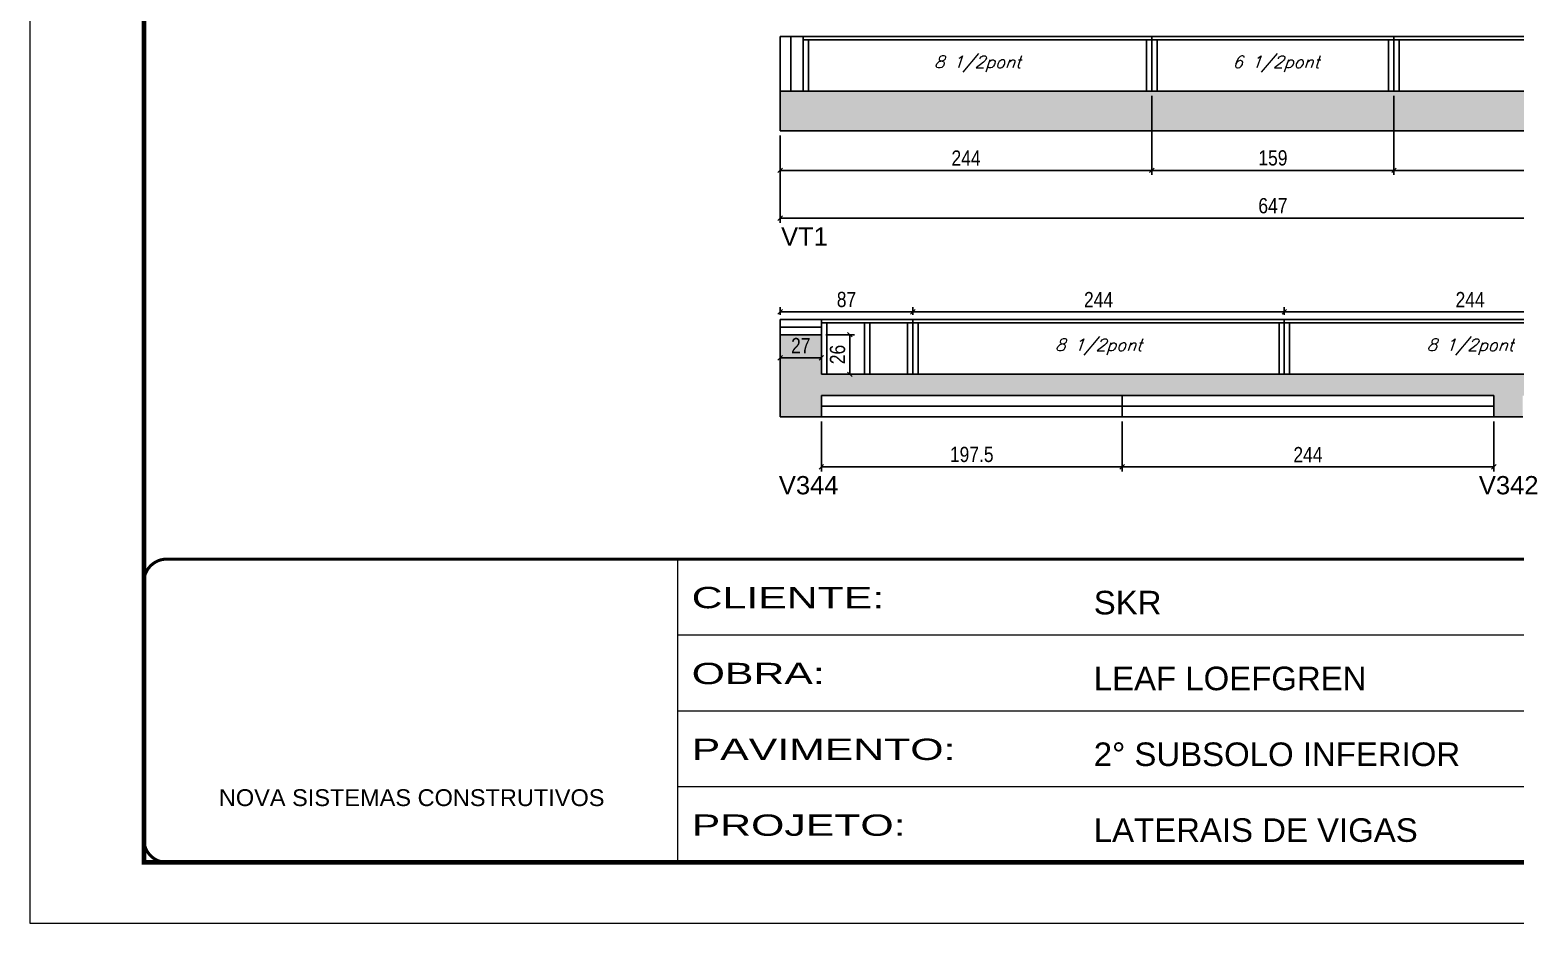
# Model space of a CAD drawing. Extents: x 3309 to 9590, y -2522 to 15424.
# Drawn here: x 6493 to 7468, y 12409 to 12996 of the extents above; entities that cross this region are included whole.
import ezdxf

# ---------------------------------------------------------------- set-up
doc = ezdxf.new("R2010")
doc.units = 0
doc.linetypes.add('CONTINUO', pattern=[0])
doc.linetypes.add('DASHED', pattern=[0.75, 0.5, -0.25])
for name, color, linetype in [('5', 5, 'Continuous'), ('COTA', 241, 'Continuous'), ('Painéis', 200, 'Continuous'), ('SARR_2.2x10', 60, 'Continuous'), ('SARR_2.2x7', 40, 'Continuous'), ('SARR_3.5x7', 81, 'Continuous'), ('SARR_EDITAR', 141, 'Continuous'), ('texto', 7, 'Continuous')]:
    doc.layers.add(name, color=color, linetype=linetype)
doc.layers.add('Folhas', color=255, linetype='Continuous', lineweight=9)
doc.layers.add('SARRAFO DE PRESSAO', color=251, linetype='DASHED', lineweight=9)
doc.styles.add('ARIAL', font='arial.ttf')
doc.styles.add('COTA TECNICA', font='techl___.ttf', dxfattribs={"height": 10})
doc.styles.add('Romans', font='romans.shx')
doc.styles.get("Standard").update_dxf_attribs({"font": 'arial.ttf'})
doc.styles.add('Tecnologia', font='')
doc.styles.get('Tecnologia').set_extended_font_data('Forgotten Futurist')
doc.dimstyles.new('PAINEL', dxfattribs={"dimtxt": 10, "dimasz": 3, "dimexe": 3, "dimexo": 3, "dimgap": 3, "dimtad": 1, "dimdec": 1, "dimzin": 12, "dimdsep": 46, "dimtxsty": 'COTA TECNICA', "dimblk1": 'OBLIQUE', "dimblk2": 'OBLIQUE', "dimsah": 1, "dimcen": 0.9, "dimclrd": 4, "dimclre": 4, "dimclrt": 240, "dimadec": 1, "dimazin": 3, "dimtfac": 1, "dimtdec": 1, "dimtmove": 0, "dimatfit": 3, "dimfxl": 1, "dimtolj": 1, "dimtzin": 12, "dimarcsym": 0})

# ---------------------------------------------------------------- blocks, each defined once
blk = doc.blocks.new('9999999999')
at = {"color": 30, "linetype": 'CONTINUO'}
for p, q in [((98564.56, 34230.21), (98564.56, 34429.45)), ((98564.56, 34379.64), (99583.98, 34379.64)), ((98564.56, 34329.83), (99487.98, 34329.83)), ((98564.56, 34280.02), (99487.98, 34280.02))]:
    blk.add_line(p, q, dxfattribs=at)
at = {"color": 30, "linetype": 'CONTINUO', "const_width": 2}
blk.add_lwpolyline([(99583.98, 34230.21), (99583.98, 34414.45, 0.414214), (99568.98, 34429.45), (98228.98, 34429.45, 0.414214), (98213.98, 34414.45), (98213.98, 34245.21, 0.414214), (98228.98, 34230.21), (99583.98, 34230.21)], format="xyb", dxfattribs=at)
at = {"layer": 'Folhas'}
blk.add_lwpolyline([(98138.98, 34190.21), (99623.98, 34190.21), (99623.98, 35240.21), (98138.98, 35240.21)], close=True, dxfattribs=at)
at = {"layer": 'Folhas', "color": 30, "const_width": 3}
blk.add_lwpolyline([(98213.98, 34230.21), (99583.98, 34230.21), (99583.98, 35200.21), (98213.98, 35200.21)], close=True, dxfattribs=at)
at = {"color": 7, "linetype": 'Continuous', "ltscale": 5, "style": 'ARIAL'}
for s, height, p in [('SKR', 15.483, (98837.68, 34393.13)), ('LEAF LOEFGREN', 15.4829, (98837.68, 34343.32)), ('2° SUBSOLO INFERIOR', 15.4829, (98837.68, 34293.51)), ('NOVA SISTEMAS CONSTRUTIVOS', 11.0592, (98263.19, 34267.21)), ('LATERAIS DE VIGAS', 15.4829, (98837.68, 34243.7))]:
    blk.add_text(s, height=height, dxfattribs=at).set_placement(p)
at = {"layer": 'Folhas', "color": 7, "style": 'Tecnologia', "width": 1.5}
for s, p in [('CLIENTE:', (98573.65, 34397.17)), ('OBRA:', (98573.65, 34347.31)), ('PAVIMENTO:', (98573.65, 34297.5)), ('PROJETO:', (98573.65, 34247.69))]:
    blk.add_text(s, height=14, dxfattribs=at).set_placement(p)
blk = doc.blocks.new('_Oblique')
at = {"color": 0, "linetype": 'ByBlock', "lineweight": -2}
blk.add_line((-0.5, -0.5), (0.5, 0.5), dxfattribs=at)
blk = doc.blocks.new('*D1113')
at = {"layer": 'COTA', "color": 4, "linetype": 'ByBlock', "lineweight": -2, "transparency": 16777216}
for p, q in [((7229.7, 12952.81), (7229.7, 12900.89)), ((7388.7, 12952.81), (7388.7, 12900.89)), ((7388.7, 12903.89), (7229.7, 12903.89))]:
    blk.add_line(p, q, dxfattribs=at)
at = {"layer": 'Defpoints', "color": 0, "linetype": 'ByBlock', "transparency": 16777216}
for p in [(7229.7, 12955.81), (7388.7, 12955.81), (7229.7, 12903.89)]:
    blk.add_point(p, dxfattribs=at)
at = {"layer": 'COTA', "color": 4, "linetype": 'ByBlock', "lineweight": -2, "transparency": 16777216, "xscale": 3, "yscale": 3, "zscale": 3, "rotation": 180}
blk.add_blockref('_Oblique', (7229.7, 12903.89), dxfattribs=at)
at = {"layer": 'COTA', "color": 4, "linetype": 'ByBlock', "lineweight": -2, "transparency": 16777216, "xscale": 3, "yscale": 3, "zscale": 3}
blk.add_blockref('_Oblique', (7388.7, 12903.89), dxfattribs=at)
at = {"layer": 'COTA', "color": 240, "linetype": 'ByBlock', "transparency": 16777216, "insert": (7309.2, 12912.03), "char_height": 10, "attachment_point": 5, "style": 'COTA TECNICA'}
blk.add_mtext('\\A1;159', dxfattribs=at)
blk = doc.blocks.new('*D1114')
at = {"layer": 'COTA', "color": 4, "linetype": 'ByBlock', "lineweight": -2, "transparency": 16777216}
for p, q in [((7229.7, 12952.81), (7229.7, 12900.89)), ((6985.7, 12926.81), (6985.7, 12900.89)), ((7229.7, 12903.89), (6985.7, 12903.89))]:
    blk.add_line(p, q, dxfattribs=at)
at = {"layer": 'Defpoints', "color": 0, "linetype": 'ByBlock', "transparency": 16777216}
for p in [(7229.7, 12955.81), (6985.7, 12929.81), (6985.7, 12903.89)]:
    blk.add_point(p, dxfattribs=at)
at = {"layer": 'COTA', "color": 4, "linetype": 'ByBlock', "lineweight": -2, "transparency": 16777216, "xscale": 3, "yscale": 3, "zscale": 3, "rotation": 180}
blk.add_blockref('_Oblique', (6985.7, 12903.89), dxfattribs=at)
at = {"layer": 'COTA', "color": 4, "linetype": 'ByBlock', "lineweight": -2, "transparency": 16777216, "xscale": 3, "yscale": 3, "zscale": 3}
blk.add_blockref('_Oblique', (7229.7, 12903.89), dxfattribs=at)
at = {"layer": 'COTA', "color": 240, "linetype": 'ByBlock', "transparency": 16777216, "insert": (7107.7, 12911.97), "char_height": 10, "attachment_point": 5, "style": 'COTA TECNICA'}
blk.add_mtext('\\A1;244', dxfattribs=at)
blk = doc.blocks.new('*D1115')
at = {"layer": 'COTA', "color": 4, "linetype": 'ByBlock', "lineweight": -2, "transparency": 16777216}
for p, q in [((6985.7, 12926.81), (6985.7, 12869.51)), ((7632.7, 12926.81), (7632.7, 12869.51)), ((7632.7, 12872.51), (6985.7, 12872.51))]:
    blk.add_line(p, q, dxfattribs=at)
at = {"layer": 'Defpoints', "color": 0, "linetype": 'ByBlock', "transparency": 16777216}
for p in [(6985.7, 12929.81), (7632.7, 12929.81), (6985.7, 12872.51)]:
    blk.add_point(p, dxfattribs=at)
at = {"layer": 'COTA', "color": 4, "linetype": 'ByBlock', "lineweight": -2, "transparency": 16777216, "xscale": 3, "yscale": 3, "zscale": 3, "rotation": 180}
blk.add_blockref('_Oblique', (6985.7, 12872.51), dxfattribs=at)
at = {"layer": 'COTA', "color": 4, "linetype": 'ByBlock', "lineweight": -2, "transparency": 16777216, "xscale": 3, "yscale": 3, "zscale": 3}
blk.add_blockref('_Oblique', (7632.7, 12872.51), dxfattribs=at)
at = {"layer": 'COTA', "color": 240, "linetype": 'ByBlock', "transparency": 16777216, "insert": (7309.2, 12880.61), "char_height": 10, "attachment_point": 5, "style": 'COTA TECNICA'}
blk.add_mtext('\\A1;647', dxfattribs=at)
blk = doc.blocks.new('*D1116')
at = {"layer": 'COTA', "color": 4, "lineweight": -2, "transparency": 16777216}
for p, q in [((7388.7, 12952.81), (7388.7, 12900.89)), ((7632.7, 12926.81), (7632.7, 12900.89)), ((7388.7, 12903.89), (7632.7, 12903.89))]:
    blk.add_line(p, q, dxfattribs=at)
at = {"layer": 'Defpoints', "color": 0, "transparency": 16777216}
for p in [(7388.7, 12955.81), (7632.7, 12929.81), (7632.7, 12903.89)]:
    blk.add_point(p, dxfattribs=at)
at = {"layer": 'COTA', "color": 4, "lineweight": -2, "transparency": 16777216, "xscale": 3, "yscale": 3, "zscale": 3, "rotation": 180}
blk.add_blockref('_Oblique', (7388.7, 12903.89), dxfattribs=at)
at = {"layer": 'COTA', "color": 4, "lineweight": -2, "transparency": 16777216, "xscale": 3, "yscale": 3, "zscale": 3}
blk.add_blockref('_Oblique', (7632.7, 12903.89), dxfattribs=at)
at = {"layer": 'COTA', "color": 240, "transparency": 16777216, "insert": (7510.7, 12911.97), "char_height": 10, "attachment_point": 5, "style": 'COTA TECNICA'}
blk.add_mtext('\\A1;244', dxfattribs=at)
blk = doc.blocks.new('*D1120')
at = {"layer": 'COTA', "color": 4, "linetype": 'ByBlock', "lineweight": -2, "transparency": 16777216}
for p, q in [((7012.7, 12738.93), (7012.7, 12706.09)), ((7210.2, 12738.93), (7210.2, 12706.09)), ((7012.7, 12709.09), (7210.2, 12709.09))]:
    blk.add_line(p, q, dxfattribs=at)
at = {"layer": 'Defpoints', "color": 0, "linetype": 'ByBlock', "transparency": 16777216}
for p in [(7012.7, 12741.93), (7210.2, 12741.93), (7210.2, 12709.09)]:
    blk.add_point(p, dxfattribs=at)
at = {"layer": 'COTA', "color": 4, "linetype": 'ByBlock', "lineweight": -2, "transparency": 16777216, "xscale": 3, "yscale": 3, "zscale": 3, "rotation": 180}
blk.add_blockref('_Oblique', (7012.7, 12709.09), dxfattribs=at)
at = {"layer": 'COTA', "color": 4, "linetype": 'ByBlock', "lineweight": -2, "transparency": 16777216, "xscale": 3, "yscale": 3, "zscale": 3}
blk.add_blockref('_Oblique', (7210.2, 12709.09), dxfattribs=at)
at = {"layer": 'COTA', "color": 240, "linetype": 'ByBlock', "transparency": 16777216, "insert": (7111.45, 12717.23), "char_height": 10, "attachment_point": 5, "style": 'COTA TECNICA'}
blk.add_mtext('\\A1;197.5', dxfattribs=at)
blk = doc.blocks.new('*D1121')
at = {"layer": 'COTA', "color": 4, "linetype": 'ByBlock', "lineweight": -2, "transparency": 16777216}
for p, q in [((7210.2, 12738.93), (7210.2, 12706.09)), ((7454.2, 12738.93), (7454.2, 12706.09)), ((7210.2, 12709.09), (7454.2, 12709.09))]:
    blk.add_line(p, q, dxfattribs=at)
at = {"layer": 'Defpoints', "color": 0, "linetype": 'ByBlock', "transparency": 16777216}
for p in [(7210.2, 12741.93), (7454.2, 12741.93), (7454.2, 12709.09)]:
    blk.add_point(p, dxfattribs=at)
at = {"layer": 'COTA', "color": 4, "linetype": 'ByBlock', "lineweight": -2, "transparency": 16777216, "xscale": 3, "yscale": 3, "zscale": 3, "rotation": 180}
blk.add_blockref('_Oblique', (7210.2, 12709.09), dxfattribs=at)
at = {"layer": 'COTA', "color": 4, "linetype": 'ByBlock', "lineweight": -2, "transparency": 16777216, "xscale": 3, "yscale": 3, "zscale": 3}
blk.add_blockref('_Oblique', (7454.2, 12709.09), dxfattribs=at)
at = {"layer": 'COTA', "color": 240, "linetype": 'ByBlock', "transparency": 16777216, "insert": (7332.2, 12717.16), "char_height": 10, "attachment_point": 5, "style": 'COTA TECNICA'}
blk.add_mtext('\\A1;244', dxfattribs=at)
blk = doc.blocks.new('*D1128')
at = {"layer": 'COTA', "color": 4, "lineweight": -2, "transparency": 16777216}
for p, q in [((7316.7, 12808.93), (7316.7, 12813.92)), ((7560.7, 12810.92), (7316.7, 12810.92)), ((7560.7, 12808.93), (7560.7, 12813.92))]:
    blk.add_line(p, q, dxfattribs=at)
at = {"layer": 'Defpoints', "color": 0, "transparency": 16777216}
for p in [(7316.7, 12810.92), (7316.7, 12805.93), (7560.7, 12805.93)]:
    blk.add_point(p, dxfattribs=at)
at = {"layer": 'COTA', "color": 4, "lineweight": -2, "transparency": 16777216, "xscale": 3, "yscale": 3, "zscale": 3, "rotation": 180}
blk.add_blockref('_Oblique', (7316.7, 12810.92), dxfattribs=at)
at = {"layer": 'COTA', "color": 4, "lineweight": -2, "transparency": 16777216, "xscale": 3, "yscale": 3, "zscale": 3}
blk.add_blockref('_Oblique', (7560.7, 12810.92), dxfattribs=at)
at = {"layer": 'COTA', "color": 240, "transparency": 16777216, "insert": (7438.7, 12818.99), "char_height": 10, "attachment_point": 5, "style": 'COTA TECNICA'}
blk.add_mtext('\\A1;244', dxfattribs=at)
blk = doc.blocks.new('*D1124')
at = {"layer": 'COTA', "color": 4, "lineweight": -2, "transparency": 16777216}
for p, q in [((7072.7, 12808.93), (7072.7, 12813.92)), ((7316.7, 12810.92), (7072.7, 12810.92)), ((7316.7, 12808.93), (7316.7, 12813.92))]:
    blk.add_line(p, q, dxfattribs=at)
at = {"layer": 'Defpoints', "color": 0, "transparency": 16777216}
for p in [(7072.7, 12810.92), (7072.7, 12805.93), (7316.7, 12805.93)]:
    blk.add_point(p, dxfattribs=at)
at = {"layer": 'COTA', "color": 4, "lineweight": -2, "transparency": 16777216, "xscale": 3, "yscale": 3, "zscale": 3, "rotation": 180}
blk.add_blockref('_Oblique', (7072.7, 12810.92), dxfattribs=at)
at = {"layer": 'COTA', "color": 4, "lineweight": -2, "transparency": 16777216, "xscale": 3, "yscale": 3, "zscale": 3}
blk.add_blockref('_Oblique', (7316.7, 12810.92), dxfattribs=at)
at = {"layer": 'COTA', "color": 240, "transparency": 16777216, "insert": (7194.7, 12818.99), "char_height": 10, "attachment_point": 5, "style": 'COTA TECNICA'}
blk.add_mtext('\\A1;244', dxfattribs=at)
blk = doc.blocks.new('*D1125')
at = {"layer": 'COTA', "color": 4, "lineweight": -2, "transparency": 16777216}
for p, q in [((7015.7, 12795.93), (7034.44, 12795.93)), ((7031.44, 12769.93), (7031.44, 12795.93)), ((7015.7, 12769.93), (7034.44, 12769.93))]:
    blk.add_line(p, q, dxfattribs=at)
at = {"layer": 'Defpoints', "color": 0, "transparency": 16777216}
for p in [(7012.7, 12795.93), (7031.44, 12795.93), (7012.7, 12769.93)]:
    blk.add_point(p, dxfattribs=at)
at = {"layer": 'COTA', "color": 4, "lineweight": -2, "transparency": 16777216, "xscale": 3, "yscale": 3, "zscale": 3}
for p, rotation in [((7031.44, 12795.93), 90), ((7031.44, 12769.93), 270)]:
    blk.add_blockref('_Oblique', p, dxfattribs=dict(at, rotation=rotation))
at = {"layer": 'COTA', "color": 240, "transparency": 16777216, "insert": (7023.34, 12782.93), "char_height": 10, "attachment_point": 5, "rotation": 90, "style": 'COTA TECNICA'}
blk.add_mtext('\\A1;26', dxfattribs=at)
blk = doc.blocks.new('*D1126')
at = {"layer": 'COTA', "color": 4, "lineweight": -2, "transparency": 16777216}
for p, q in [((6985.7, 12792.93), (6985.7, 12777.71)), ((7012.7, 12792.93), (7012.7, 12777.71)), ((6985.7, 12780.71), (7012.7, 12780.71))]:
    blk.add_line(p, q, dxfattribs=at)
at = {"layer": 'Defpoints', "color": 0, "transparency": 16777216}
for p in [(6985.7, 12795.93), (7012.7, 12795.93), (7012.7, 12780.71)]:
    blk.add_point(p, dxfattribs=at)
at = {"layer": 'COTA', "color": 4, "lineweight": -2, "transparency": 16777216, "xscale": 3, "yscale": 3, "zscale": 3, "rotation": 180}
blk.add_blockref('_Oblique', (6985.7, 12780.71), dxfattribs=at)
at = {"layer": 'COTA', "color": 4, "lineweight": -2, "transparency": 16777216, "xscale": 3, "yscale": 3, "zscale": 3}
blk.add_blockref('_Oblique', (7012.7, 12780.71), dxfattribs=at)
at = {"layer": 'COTA', "color": 240, "transparency": 16777216, "insert": (6999.2, 12788.79), "char_height": 10, "attachment_point": 5, "style": 'COTA TECNICA'}
blk.add_mtext('\\A1;27', dxfattribs=at)
blk = doc.blocks.new('*D1129')
at = {"layer": 'COTA', "color": 4, "lineweight": -2, "transparency": 16777216}
for p, q in [((6985.7, 12808.93), (6985.7, 12813.92)), ((7072.7, 12810.92), (6985.7, 12810.92)), ((7072.7, 12808.93), (7072.7, 12813.92))]:
    blk.add_line(p, q, dxfattribs=at)
at = {"layer": 'Defpoints', "color": 0, "transparency": 16777216}
for p in [(6985.7, 12810.92), (6985.7, 12805.93), (7072.7, 12805.93)]:
    blk.add_point(p, dxfattribs=at)
at = {"layer": 'COTA', "color": 4, "lineweight": -2, "transparency": 16777216, "xscale": 3, "yscale": 3, "zscale": 3, "rotation": 180}
blk.add_blockref('_Oblique', (6985.7, 12810.92), dxfattribs=at)
at = {"layer": 'COTA', "color": 4, "lineweight": -2, "transparency": 16777216, "xscale": 3, "yscale": 3, "zscale": 3}
blk.add_blockref('_Oblique', (7072.7, 12810.92), dxfattribs=at)
at = {"layer": 'COTA', "color": 240, "transparency": 16777216, "insert": (7029.2, 12819.01), "char_height": 10, "attachment_point": 5, "style": 'COTA TECNICA'}
blk.add_mtext('\\A1;87', dxfattribs=at)

msp = doc.modelspace()

# ---------------------------------------------------------------- hatches: boundary and pattern name
at = {"layer": 'COTA'}
h = msp.add_hatch(dxfattribs=at)
h.set_pattern_fill('AR-CONC', color=256, scale=0.03)
h.paths.add_polyline_path([(7632.7, 12929.81), (7632.7, 12955.81), (6985.7, 12955.81), (6985.7, 12929.81)])
h = msp.add_hatch(dxfattribs=at)
h.set_pattern_fill('AR-CONC', color=256, scale=0.03)
h.set_pattern_definition([(50, (0, -564.991), (5.4655401, -0.4781726), [0.5715, -6.2865]), (355, (0, -564.991), (-1.0573026, 5.7317054), [0.4572, -5.0292175]), (100.451445, (0.4555, -565.031), (4.4082374, 5.2535326), [0.4857003, -5.3427073]), (46.1842, (0, -563.467), (8.1323712, -1.2612698), [0.85725, -9.42975]), (96.63556, (0.678, -563.572), (7.122124, 7.4227837), [0.7285507, -8.0140682]), (351.18415, (0, -563.467), (7.122124, 7.4227837), [0.685799, -7.543792]), (21, (0.762, -563.848), (4.5484317, -3.067956), [0.5715, -6.2865]), (326, (0.762, -563.848), (1.8540609, 5.525639), [0.4572, -5.0292]), (71.451445, (1.141, -564.1037), (6.4024926, 2.457683), [0.4857003, -5.3426981]), (37.5, (0, -564.991), (0.0926581, 2.53665117), [0, -4.96824, 0, -5.1054, 0, -5.04825]), (7.5, (0, -564.991), (2.00458988, 3.00541724), [0, -2.91084, 0, -4.85394, 0, -1.92405]), (327.5, (-1.6993, -564.991), (4.06771786, -0.17186232), [0, -1.905, 0, -5.9436, 0, -7.8867]), (317.5, (-2.4613, -564.991), (4.44387544, 0.7627947), [0, -2.4765, 0, -3.94716, 0, -5.6007])])
h.paths.add_polyline_path([(7012.7, 12755.93), (7454.2, 12755.93), (7454.2, 12741.93), (7473.2, 12741.93), (7473.2, 12755.93), (7804.7, 12755.93), (7804.7, 12769.93), (7012.7, 12769.93), (7012.7, 12795.93), (6985.7, 12795.93), (6985.7, 12741.93), (7012.7, 12741.93)])

# ---------------------------------------------------------------- linework, layer by layer
for p, q in [((7229.7, 12969.81), (7229.7, 12969.81)), ((6985.7, 12955.81), (6985.7, 12929.81)), ((6985.7, 12929.81), (7632.7, 12929.81)), ((6985.7, 12795.93), (6985.7, 12741.93)), ((6985.7, 12741.93), (7012.7, 12741.93)), ((7473.2, 12741.93), (7454.2, 12741.93))]:
    msp.add_line(p, q, dxfattribs=at)
at = {"layer": 'Painéis', "linetype": 'ByBlock'}
for p, q in [((7632.7, 12991.81), (6985.7, 12991.81)), ((6985.7, 12955.81), (6985.7, 12991.81)), ((7229.7, 12955.81), (7229.7, 12991.81)), ((7388.7, 12955.81), (7388.7, 12991.81)), ((7632.7, 12955.81), (6985.7, 12955.81)), ((6985.7, 12805.93), (7804.7, 12805.93)), ((6985.7, 12795.93), (6985.7, 12805.93)), ((7072.7, 12769.93), (7072.7, 12805.93)), ((7316.7, 12769.93), (7316.7, 12805.93)), ((6985.7, 12795.93), (7012.7, 12795.93)), ((7012.7, 12769.93), (7012.7, 12795.93)), ((7012.7, 12769.93), (7804.7, 12769.93)), ((7012.7, 12755.93), (7454.2, 12755.93)), ((7012.7, 12741.93), (7012.7, 12755.93)), ((7210.2, 12741.93), (7210.2, 12755.93)), ((7454.2, 12741.93), (7454.2, 12755.93)), ((7012.7, 12741.93), (7454.2, 12741.93))]:
    msp.add_line(p, q, dxfattribs=at)
at = {"layer": 'SARR_2.2x10'}
msp.add_line((7012.7, 12800.93), (6985.7, 12800.93), dxfattribs=at)
at = {"layer": 'SARR_2.2x7', "linetype": 'Continuous'}
for p, q in [((6992.7, 12955.81), (6992.7, 12991.81)), ((7229.7, 12989.61), (7000.7, 12989.61)), ((7388.7, 12989.61), (7229.7, 12989.61)), ((7617.7, 12989.61), (7388.7, 12989.61)), ((7012.7, 12803.73), (7072.7, 12803.73)), ((7072.7, 12803.73), (7316.7, 12803.73)), ((7316.7, 12803.73), (7560.7, 12803.73))]:
    msp.add_line(p, q, dxfattribs=at)
at = {"layer": 'SARR_3.5x7'}
for p, q in [((7000.7, 12991.81), (7000.7, 12955.81)), ((7004.2, 12989.61), (7004.2, 12955.81)), ((7226.2, 12989.61), (7226.2, 12955.81)), ((7229.7, 12989.61), (7229.7, 12955.81)), ((7233.2, 12989.61), (7233.2, 12955.81)), ((7385.2, 12989.61), (7385.2, 12955.81)), ((7392.2, 12989.61), (7392.2, 12955.81)), ((7012.7, 12805.93), (7012.7, 12795.93)), ((7016.2, 12803.73), (7016.2, 12769.93)), ((7041.11, 12803.73), (7041.11, 12769.93)), ((7044.61, 12803.73), (7044.61, 12769.93)), ((7069.2, 12803.73), (7069.2, 12769.93)), ((7072.7, 12803.73), (7072.7, 12769.93)), ((7076.2, 12803.73), (7076.2, 12769.93)), ((7313.2, 12803.73), (7313.2, 12769.93)), ((7316.7, 12803.73), (7316.7, 12769.93)), ((7320.2, 12803.73), (7320.2, 12769.93)), ((7210.2, 12753.73), (7210.2, 12741.93))]:
    msp.add_line(p, q, dxfattribs=at)
at = {"layer": 'SARR_EDITAR'}
for p, q in [((7210.2, 12748.93), (7012.7, 12748.93)), ((7454.2, 12748.93), (7210.2, 12748.93))]:
    msp.add_line(p, q, dxfattribs=at)

# ---------------------------------------------------------------- block references
at = {"layer": 'SARRAFO DE PRESSAO', "color": 6, "linetype": 'ByBlock'}
msp.add_blockref('9999999999', (-91646.11, -21780.92), dxfattribs=at)

# ---------------------------------------------------------------- texts
at = {"layer": '5', "linetype": 'Continuous'}
for s, rotation, p in [('VT1', 359.99996, (6986.25, 12854.5)), ('V344', 0.00004, (6984.8, 12691.08)), ('V342', 0.00004, (7444.45, 12691.08))]:
    msp.add_text(s, height=12, rotation=rotation, dxfattribs=at).set_placement(p)
at = {"layer": 'texto', "color": 2, "char_height": 8, "attachment_point": 5, "style": 'Romans'}
for s, insert in [('{\\Q19;\\C256;8 1/2pont}', (7115.2, 12973.81)), ('{\\Q19;\\C256;6 1/2pont}', (7311.2, 12973.81)), ('{\\Q19;\\C256;8 1/2pont}', (7194.7, 12787.93)), ('{\\Q19;\\C256;8 1/2pont}', (7438.7, 12787.93))]:
    msp.add_mtext(s, dxfattribs=dict(at, insert=insert))

# ---------------------------------------------------------------- dimensions: what is measured, and where the dimension line sits
at = {"layer": 'COTA', "linetype": 'ByBlock'}
for base, p1, p2, angle, picture, middle in [((6985.7, 12903.89), (7229.7, 12955.81), (6985.7, 12929.81), 180, '*D1114', (7107.7, 12911.97)), ((7454.2, 12709.09), (7210.2, 12741.93), (7454.2, 12741.93), 0, '*D1121', (7332.2, 12717.16))]:
    dim = msp.add_linear_dim(base=base, p1=p1, p2=p2, angle=angle, dimstyle='PAINEL', override={"dimtmove": 1}, dxfattribs=at)
    dim.commit()
    dim.dimension.update_dxf_attribs({"geometry": picture, "text_midpoint": middle})
for base, p1, p2, angle, picture, middle in [((7229.7, 12903.89), (7388.7, 12955.81), (7229.7, 12955.81), 180, '*D1113', (7309.2, 12912.03)), ((6985.7, 12872.51), (7632.7, 12929.81), (6985.7, 12929.81), 180, '*D1115', (7309.2, 12880.61)), ((7210.2, 12709.09), (7012.7, 12741.93), (7210.2, 12741.93), 0, '*D1120', (7111.45, 12717.23))]:
    dim = msp.add_linear_dim(base=base, p1=p1, p2=p2, angle=angle, dimstyle='PAINEL', dxfattribs=at)
    dim.commit()
    dim.dimension.update_dxf_attribs({"geometry": picture, "text_midpoint": middle})
at = {"layer": 'COTA'}
dim = msp.add_linear_dim(base=(7632.7, 12903.89), p1=(7388.7, 12955.81), p2=(7632.7, 12929.81), dimstyle='PAINEL', dxfattribs=at)
dim.commit()
dim.dimension.update_dxf_attribs({"geometry": '*D1116', "text_midpoint": (7510.7, 12911.97)})
for base, p1, p2, angle, picture, middle in [((6985.7, 12810.92), (7072.7, 12805.93), (6985.7, 12805.93), 180, '*D1129', (7029.2, 12819.01)), ((7012.7, 12780.71), (6985.7, 12795.93), (7012.7, 12795.93), 180, '*D1126', (6999.2, 12788.79)), ((7031.44, 12795.93), (7012.7, 12769.93), (7012.7, 12795.93), 90, '*D1125', (7023.34, 12782.93))]:
    dim = msp.add_linear_dim(base=base, p1=p1, p2=p2, angle=angle, dimstyle='PAINEL', dxfattribs=at)
    dim.commit()
    dim.dimension.update_dxf_attribs({"geometry": picture, "text_midpoint": middle})
for base, p1, p2, picture, middle in [((7072.7, 12810.92), (7316.7, 12805.93), (7072.7, 12805.93), '*D1124', (7194.7, 12818.99)), ((7316.7, 12810.92), (7560.7, 12805.93), (7316.7, 12805.93), '*D1128', (7438.7, 12818.99))]:
    dim = msp.add_linear_dim(base=base, p1=p1, p2=p2, angle=180, dimstyle='PAINEL', override={"dimtmove": 1}, dxfattribs=at)
    dim.commit()
    dim.dimension.update_dxf_attribs({"geometry": picture, "text_midpoint": middle})

doc.saveas('drawing.dxf')
